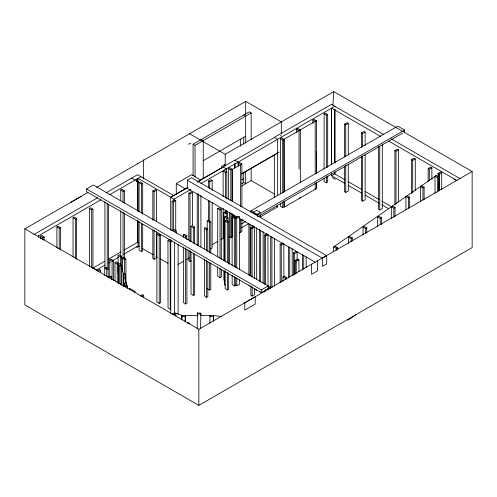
<?xml version="1.0" encoding="UTF-8"?>
<svg xmlns="http://www.w3.org/2000/svg" width="497" height="497" viewBox="0 0 497 497"><rect width="100%" height="100%" fill="white"/><g stroke="black" fill="none" stroke-linecap="round" stroke-linejoin="round"><path stroke-width="0.75" d="M311.582 264.211L311.551 274.332L317.409 270.952L317.44 260.826M129.4 289.204L129.406 288.235L134.88 291.397L134.873 292.366M332.878 105.513L333.785 91.622L472.15 171.502L472.15 247.587L198.843 405.378L24.85 304.928L24.85 228.844L87.901 192.445M181.678 319.447L181.89 315.384L197.688 315.471M185.101 321.994L185.313 315.626L185.313 321.776M197.191 328.529L197.402 312.942L200.825 313.185L200.825 315.489M200.614 328.772L200.825 313.185M209.846 323.224L210.057 315.315L221.413 316.427M213.269 321.161L213.48 315.558L213.48 320.938M355.697 314.818L348.211 320.056L347.291 319.67M438.721 190.767L438.721 176.938L436.173 175.596L333.642 246.922L333.642 251.532M250.879 276.22L250.836 227.843L253.147 226.365L254.427 227.03L254.47 278.475M252.159 276.885L252.116 228.514L254.427 227.03M250.886 286.204L250.892 295.417L252.172 296.082L254.489 294.603L254.483 288.459M435.012 193.24L435.012 176.329L436.173 175.596M420.4 201.155L420.4 186.549L421.562 185.816L424.115 187.158L424.115 199.452M405.925 209.635L405.925 196.57L407.086 195.837L409.634 197.172L409.634 207.932M391.313 218.32L391.313 206.789L392.475 206.056L395.028 207.392L395.028 216.617M437.559 192.271L437.559 177.671L438.721 176.938M422.953 200.185L422.953 187.891L424.115 187.158M377.683 226.247L377.683 217.021L378.844 216.288L381.398 217.63L381.398 224.545M408.472 208.672L408.472 197.912L409.634 197.172M363.077 234.926L363.077 227.241L364.239 226.508L366.786 227.85L366.786 233.223M393.866 217.351L393.866 208.131L395.028 207.392M348.596 243.412L348.596 237.262L349.758 236.529L352.311 237.864L352.311 240.939M380.236 224.514L380.236 218.363L381.398 217.63M365.63 233.192L365.63 228.583L366.786 227.85M351.149 241.679L351.149 238.603L352.311 237.864M336.196 248.258L337.351 247.525L334.804 246.183L333.642 246.922L336.196 248.258L336.196 250.569M172.105 230.589L172.105 201.384L174.466 199.931L175.721 200.614L175.721 230.589M173.36 229.732L173.36 202.068L175.721 200.614M264.329 284.371L264.286 235.23L266.727 233.814L267.945 234.522L267.995 285.968M265.547 284.309L265.504 235.932L267.945 234.522M86.584 188.997L93.442 185.033L268.218 285.943L268.218 288.682L261.36 292.64L86.584 191.736L86.584 188.997L261.36 289.9L268.218 285.943M96.629 187.406L245.692 101.345L281.321 121.914L281.321 133.556M190.867 143.142L188.425 144.267M33.871 234.547L97.536 197.787M106.246 192.761L137.545 174.689L173.602 195.507M193.072 175.733L193.072 144.223L249.196 111.819L251.159 112.949L251.159 139.85M193.072 144.223L195.035 145.354L251.159 112.949M38.449 235.851L100.978 199.751M109.682 194.725L140.962 176.665M137.539 181.672L138.57 182.2L136.016 180.858L136.29 180.697M203.242 160.68L245.692 136.166M189.568 133.749L225.197 154.319L333.785 91.622M176.273 194.364L176.273 183.604L191.668 174.714L201.186 180.212L197.843 182.144M187.344 180.212L191.625 177.74L326.703 255.725L326.703 263.895L322.416 266.367L322.416 258.198L187.344 180.212L187.344 188.382L237.069 217.096M187.723 187.357L170.601 197.241L173.931 199.16L190.736 189.463M197.806 181.535L234.789 160.183L238.119 162.103L238.119 165.942M170.763 197.334L187.562 187.63M197.644 181.815L223.178 167.067L226.352 168.899L226.352 171.974M234.951 160.276L274.481 137.452M187.798 187.941L185.791 189.102L176.273 183.604M200.813 183.642L334.953 106.203L331.623 104.277L274.325 137.358L277.655 139.278L277.655 195.377M223.128 196.619L223.128 171.254L224.352 170.552L226.787 171.962L226.787 198.856M208.498 187.965L208.498 181.045L210.939 179.641L212.157 180.343L212.157 190.332M208.498 181.045L209.722 181.753L212.157 180.343M223.128 171.254L225.57 172.664L226.787 171.962M284.216 191.712L284.011 139.334L281.706 137.849L280.42 138.514L282.725 139.999L316.216 120.74M241.71 173.745L279.302 152.045M241.474 173.975L277.655 153.088M241.915 179.603L243.803 178.516M92.759 268.175L104.792 261.229M108.135 259.297L120.833 251.967M124.175 250.034L137.545 242.319L138.682 242.977M241.741 183.753L243.729 182.604L245.692 183.735L245.692 171.459M241.71 186.033L251.159 180.579L274.617 194.122M96.207 270.132L104.935 265.087M108.296 263.149L110.309 261.987M112.322 260.826L118.367 257.334M123.741 254.234L138.036 245.984L139.365 246.748M250.942 212.151L250.942 210.871L397.755 126.114L404.614 130.071L404.614 131.991M242.008 220.687L243.356 219.91M241.492 223.942L245.512 221.619M250.942 210.871L257.8 214.834L404.614 130.071M258.471 216.369L402.601 133.153M177.963 264.46L183.343 261.36M186.704 259.415L189.388 257.868M212.238 244.673L217.618 241.573M220.979 239.629L223.662 238.082M241.474 227.8L248.842 223.544M260.235 216.965L277.655 206.907L277.655 205.373M331.598 173.453L331.598 175.764L334.953 173.826L334.953 172.291M210.33 249.028L212.157 247.972L212.157 202.627M239.337 232.931L241.896 231.521L241.896 219.22M335.32 179.38L332.195 177.522M24.85 228.844L198.843 329.3L472.15 171.502M322.416 258.198L326.703 255.725M152.846 220.134L152.846 190.929L155.288 189.525L156.505 190.227L156.505 221.737M152.846 190.929L154.064 191.637L156.505 190.227M188.817 240.051L188.817 193.178L191.258 191.767L192.476 192.476L192.476 225.52M188.817 193.178L190.034 193.88L192.476 192.476M152.846 230.123L152.846 258.558L154.064 259.26L156.505 257.856L156.505 231.726M188.817 250.047L188.817 260.801L190.034 261.509L191.258 260.807M293.466 275.114L293.441 252.849L295.895 251.445L297.107 252.153L297.119 259.832M293.441 252.849L294.659 253.557L297.107 252.153M70.444 202.521L81.26 196.396M223.874 260.888L223.874 212.474L225.135 211.797L227.483 213.256L227.483 217.866M223.874 212.474L226.222 213.934L227.483 213.256M344.57 157.089L344.57 124.045L347.13 122.709L348.285 123.449L348.285 154.958M344.57 124.045L345.726 124.784L348.285 123.449M361.406 147.379L361.406 132.78L363.966 131.444L365.127 132.183L365.127 145.248M361.406 132.78L362.562 133.519L365.127 132.183M394.885 204.23L394.885 150.436L397.445 149.1L398.6 149.839L398.6 202.099M394.885 150.436L396.041 151.175L398.6 149.839M344.57 166.315L344.57 191.674L345.726 192.414L348.285 191.078L348.285 164.178M411.559 193.364L411.559 159.549L414.125 158.214L415.281 158.953L415.281 190.457M411.559 159.549L412.721 160.289L415.281 158.953M361.406 156.605L361.406 200.409L362.562 201.148L365.127 199.813L365.127 154.468M428.153 181.486L428.153 168.421L430.713 167.085L431.874 167.824L431.874 179.355M428.153 168.421L429.309 169.16L431.874 167.824M438 176.379L438 173.304L440.559 171.968L441.715 172.707L441.715 189.618M438 173.304L439.155 174.043L441.715 172.707M378.571 146.217L378.571 209.237L379.733 209.976L382.292 208.641L382.292 144.087M120.759 200.726L120.759 189.966L122.045 189.301L124.349 190.78L124.349 203.08M89.367 266.783L89.367 208.38L90.653 207.715L92.958 209.194L92.958 268.368M139.085 211.753L139.085 182.548L140.371 181.883L142.676 183.368L142.676 214.108M120.759 189.966L123.063 191.451L124.349 190.78M73.047 256.887L73.047 217.692L74.326 217.027L76.631 218.512L76.631 259.241M56.888 247.568L56.888 226.818L58.168 226.154L60.472 227.632L60.472 249.923M40.561 238.436L40.561 236.131L41.847 235.466L44.152 236.951L44.152 240.026M139.085 182.548L141.39 184.033L142.676 183.368M89.367 208.38L91.672 209.858L92.958 209.194M73.047 217.692L75.351 219.177L76.631 218.512M56.888 226.818L59.193 228.303L60.472 227.632M40.561 236.131L42.866 237.616L44.152 236.951M324.1 169.048L324.1 113.72L325.38 113.055L327.685 114.54L327.685 167.564M312.899 123.15L312.899 120.075L314.185 119.41L316.49 120.895L316.49 173.149M296.74 132.277L296.74 129.201L298.026 128.537L300.331 130.015L300.331 182.275M324.1 113.72L326.405 115.205L327.685 114.54M312.899 120.075L315.204 121.56L316.49 120.895M296.74 129.201L299.045 130.686L300.331 130.015M238.311 166.147L238.311 163.072L239.597 162.407L241.896 163.892L241.896 206.926M228.514 199.185L228.514 168.446L229.794 167.775L232.099 169.26L232.099 200.769M241.896 163.892L232.292 169.365L232.292 201.645M228.514 168.446L230.819 169.924L232.099 169.26M156.897 234.286L158.176 233.621L160.481 235.106L160.481 302.729L159.202 303.394L156.897 301.915L156.897 234.286L159.202 235.771L159.202 303.394M109.756 276.699L109.756 259.794L111.042 259.13L113.347 260.608L113.347 280.594M118.106 273.157L118.106 255.477L119.392 254.812L121.697 256.297L121.697 269.362M159.202 235.771L160.481 235.106M109.756 259.794L112.061 261.273L113.347 260.608M118.106 255.477L120.411 256.961L121.697 256.297M217.717 256.955L217.717 208.541L219.003 207.876L221.308 209.355L221.308 259.31M176.199 230.757L174.919 231.422L172.614 229.937L173.9 229.272L176.199 230.757L176.199 233.062M217.717 208.541L220.022 210.026L221.308 209.355M104.923 201.869L104.923 267.187L107.228 268.672L108.514 268.007L108.514 204.224M139.085 221.743L139.085 250.177L141.39 251.656L142.676 250.991L142.676 224.097M191.016 241.685L191.016 226.315L192.302 225.65L194.607 227.135L194.607 244.039M191.016 226.315L193.321 227.8L194.607 227.135M207.212 229.434L207.212 220.979L208.498 220.314L210.803 221.799L210.803 253.302M207.212 220.979L209.517 222.463L210.803 221.799M224.514 260.819L224.514 217.015L225.793 216.35L228.098 217.835L228.098 221.681M224.514 217.015L226.812 218.5L228.098 217.835M324.1 178.274L324.1 181.349L326.405 182.828L327.685 182.163L327.685 176.019M299.045 198.309L300.331 197.644M280.42 203.838L280.42 206.143L282.725 207.628L284.011 206.957L284.011 201.583M229.086 236.442L230.819 237.554L232.099 236.889L232.099 213.834M217.717 266.945L217.717 276.164L220.022 277.649L221.308 276.984L221.308 269.299M191.016 251.675L191.016 293.944L193.321 295.423L194.607 294.758L194.607 254.029M207.212 288.608L209.517 290.086L210.803 289.422L210.803 263.292M283.017 281.432L283.017 276.823L284.296 276.158L286.601 277.643L286.601 279.177M283.017 276.823L285.321 278.308L286.601 277.643M268.399 289.428L268.399 287.123L269.685 286.458L271.412 287.57M97.381 270.48L99.307 269.486L100.456 270.225L100.462 272.53M97.884 271.555L100.456 270.225M280.153 282.625L280.115 244.232L282.706 242.909L283.843 243.66L283.88 276.68M280.115 244.232L281.259 244.978L283.843 243.66M235.671 267.305L235.615 217.394L238.231 216.089L239.361 216.847L239.411 269.834M235.615 217.394L236.74 218.152L239.361 216.847M235.69 284.967L236.814 285.725L239.43 284.421L239.424 279.817M122.386 271.263L122.374 258.204L123.697 257.564L125.909 259.092L125.94 282.899M115.006 280.96L114.987 262.528L116.31 261.888L118.522 263.416L118.547 283.383M122.374 258.204L124.585 259.732L125.909 259.092M114.987 262.528L117.199 264.056L118.522 263.416M167.955 240.349L169.278 239.709L171.49 241.238L170.167 241.877L167.955 240.349L168.036 307.935L170.254 309.463L170.167 241.877M183.318 237.193L183.318 234.888L184.642 234.249L186.853 235.777L186.86 239.616M183.318 234.888L185.53 236.417L186.853 235.777M232.074 216.854L233.397 216.207L235.609 217.742L234.286 218.382L232.074 216.854L232.136 266.001M225.129 261.59L225.073 220.885L226.402 220.246L228.614 221.774L228.663 264.013M225.073 220.885L227.291 222.414L228.614 221.774M183.331 247.177L183.399 302.468L185.617 304.002L186.94 303.356L186.872 249.6M232.142 275.22L232.155 284.433L234.373 285.961L235.696 285.321L235.677 277.289M225.141 270.809L225.16 288.471L227.371 290L228.701 289.36L228.676 273.232M107.837 277.283L110.551 276.052L111.614 276.841L111.614 279.91M108.899 278.065L111.614 276.841M123.803 286.458L126.524 285.228L127.586 286.017L127.586 288.322M125.542 286.937L127.586 286.017M139.949 295.821L142.67 294.597L143.732 295.38L143.732 297.684M141.011 296.61L143.732 295.38M172.124 314.179L174.838 312.955L181.89 315.384L181.89 319.993M173.186 314.961L175.901 313.737L175.901 316.042M187.17 323.212L188.531 322.596L189.593 323.385M295.175 274.189L295.162 260.366L297.902 259.148L298.952 259.943L298.964 271.461M295.162 260.366L296.212 261.155L298.952 259.943M104.718 275.655L104.705 267.964L106.091 267.367L108.153 268.964L108.166 277.419M104.705 267.964L106.774 269.56L108.153 268.964M204.36 248.879L204.335 228.142L205.733 227.551L207.752 229.173L207.783 251.445M204.335 228.142L206.354 229.757L207.752 229.173M204.373 258.862L204.422 295.727L206.441 297.343L207.839 296.759L207.796 261.428M118.69 283.818L118.69 263.839L120.398 263.69L123.598 274.301M118.69 263.839L119.205 265.808L120.914 265.659L120.914 284.868M123.281 286.129L123.281 273.835L124.989 273.685L125.505 275.655L125.505 282.569M123.281 273.835L123.796 275.804L125.505 275.655M124.567 283.309L126.275 283.16L126.791 285.129L125.082 285.278L124.567 283.309L124.567 286.384M200.776 315.433L210.057 315.315M197.191 313.93L200.614 314.172M209.846 316.303L213.269 316.546M181.678 316.372L185.101 316.614M250.836 227.843L252.116 228.514M435.012 176.329L437.559 177.671M420.4 186.549L422.953 187.891M405.925 196.57L408.472 197.912M391.313 206.789L393.866 208.131M377.683 217.021L380.236 218.363M363.077 227.241L365.63 228.583M348.596 237.262L351.149 238.603M136.016 180.858L138.57 182.2M172.105 201.384L173.36 202.068M334.773 106.302L383.727 134.569M391.108 138.825L460.185 178.709M331.623 108.122L331.623 164.985L331.598 108.135L380.559 136.402M388.604 141.049L457.01 180.541M453.829 178.982L456.364 180.448M280.606 135.414L281.339 135.836M243.741 114.981L245.692 116.105L245.692 143.074M344.831 179.74L334.773 173.931L334.773 171.627M348.186 181.672L361.599 189.419M364.953 191.351L379.037 199.483M381.721 201.037L391.779 206.839M331.598 175.764L344.346 183.12M348.366 185.443L361.779 193.184M365.133 195.122L379.217 203.254M381.901 204.801L388.604 208.672M201.285 139.489L203.242 140.62L203.242 178.324M276.32 206.137L277.655 206.907M239.088 218.258L315.023 262.099M264.286 235.23L265.504 235.932M136.501 179.237L137.663 179.908M131.717 178.056L135.134 180.032M254.234 288.863L256.676 290.273M142.695 248.674L153.356 254.824M156.021 256.365L157.35 257.135M160.015 258.67L168.011 263.286M136.501 246.866L137.663 247.537M225.048 280.83L223.874 280.103L223.874 270.877M248.879 285.197L250.053 285.93M56.67 247.506L57.826 248.245M40.474 238.113L41.636 238.852M238.311 163.072L240.616 164.557L240.616 206.827M268.399 287.123L270.703 288.608M225.663 285.384L224.514 284.644L224.514 270.809M121.336 257.962L122.492 258.701M94.324 268.417L96.629 269.902M259.341 291.348L260.459 292.112M174.838 312.955L175.901 313.737M124.492 277.258L126.275 283.16M316.34 151.548L316.427 173.118M316.465 182.356L316.49 188.518L284.278 207.119L284.253 200.956M296.212 261.155L296.224 273.443M294.659 253.557L294.678 274.288M281.259 244.978L281.296 281.842M267.995 288.272L267.995 289.807M265.553 289.683L265.553 291.217M264.336 290.515L264.336 292.05M252.165 286.868L252.172 296.082M236.74 218.152L236.796 268.063M236.802 278.047L236.814 285.725M234.286 218.382L234.348 266.765M234.36 276.748L234.373 285.961M227.291 222.414L227.34 262.354M227.353 272.337L227.371 290M206.354 229.757L206.379 250.494M206.392 260.478L206.441 297.343M185.53 236.417L185.53 237.951M185.543 247.935L185.617 304.002M124.585 259.732L124.604 274.325M117.199 264.056L117.224 282.489M106.774 269.56L106.78 276.481M439.155 174.043L439.155 190.954M439.044 174.112L439.044 190.245M429.309 169.16L429.309 180.691M412.721 160.289L412.721 192.563M396.041 151.175L396.041 204.205M379.733 146.193L379.733 209.976M362.562 133.519L362.562 146.584M362.562 155.803L362.562 201.148M345.726 124.784L345.726 156.294M345.726 165.513L345.726 192.414M337.351 247.525L337.351 249.829M334.953 109.272L334.953 163.066M334.773 109.377L334.773 162.401M326.405 115.205L326.405 167.458M326.405 176.683L326.405 182.828M316.49 182.374L316.49 188.518L315.204 189.183L315.204 183.039M315.204 121.56L315.204 173.813M306.171 256.918L306.171 267.678M303.729 255.253L303.729 269.088M302.511 254.551L302.511 269.921M299.045 130.686L299.045 169.11M292.174 248.693L292.174 275.587M289.732 247.028L289.732 276.997M288.515 247.09L288.515 277.829M285.321 278.308L285.321 279.842M284.011 139.334L284.011 192.358M282.725 139.999L282.725 193.022M282.725 202.248L282.725 207.628M280.42 138.514L280.42 193.849M274.375 238.56L274.375 286.204M274.325 155.033L274.325 197.303M271.934 236.895L271.934 287.614M270.716 236.187L270.716 287.676M263.093 231.652L263.093 283.135M261.36 289.9L261.36 292.64M260.459 230.627L260.459 282.116M260.335 214.679L260.335 217.773M259.341 229.098L259.341 281.358M257.8 214.834L257.8 216.754M256.676 227.626L256.676 279.444M253.016 225.508L253.016 227.054M252.582 225.402L252.582 227.707M251.159 168.284L251.159 180.579M250.053 224.451L250.053 275.941M248.879 223.718L248.879 275.208M245.692 101.345L245.692 114.54M243.729 137.259L243.729 144.18M243.729 171.844L243.729 182.604M240.654 139.21L240.654 146.193M240.616 219.121L240.616 232.192M234.951 163.339L234.951 167.943M234.951 215.568L234.951 217.872M234.789 164.022L234.789 167.868M233.795 214.822L233.795 217.127M232.292 213.94L232.292 237.001M230.819 169.924L230.819 200.664M230.819 212.958L230.819 237.554M229.508 212.66L229.508 264.149M226.849 210.858L226.849 213.163M226.812 218.5L226.812 220.805M226.222 213.934L226.222 217.009M225.75 210.094L225.75 212.399M225.57 172.664L225.57 197.259M225.57 210.324L225.57 211.859M225.197 154.319L225.197 165.961M224.855 165.911L224.855 164.37L221.681 166.203L221.681 168.508M223.128 208.144L223.128 238.883M220.022 210.026L220.022 258.44M220.022 268.43L220.022 277.649M209.722 181.753L209.722 188.667M209.722 200.962L209.722 221.712M209.517 222.463L209.517 252.433M209.517 262.422L209.517 290.086M208.498 200.26L208.498 221.01M200.918 195.52L200.918 247.009M198.843 329.3L198.843 405.378M198.353 193.774L198.353 246.034M197.402 312.942L197.402 316.017M197.197 193.805L197.197 245.288M195.035 145.354L195.035 176.864M193.321 227.8L193.321 243.17M193.321 253.159L193.321 295.423M190.034 193.88L190.034 241.53M190.034 250.749L190.034 261.509M178.1 244.325L178.1 314.085M174.441 242.561L174.441 313.098M173.931 199.16L173.931 200.701M170.775 240.449L170.775 313.309M170.676 230.241L170.676 197.197L138.036 178.355L138.036 211.399M170.676 239.467L170.601 241.045M154.064 191.637L154.064 220.072M154.064 230.061L154.064 259.26M143.447 159.81L143.447 179.007M141.39 184.033L141.39 213.232M141.39 223.228L141.39 251.656M138.036 220.618L138.036 245.984M137.588 163.19L137.588 163.755M137.545 178.535L137.545 210.809M137.545 220.798L137.545 242.319M124.349 213.07L124.349 258.409M123.796 275.804L123.796 286.564M123.063 191.451L123.063 202.204M123.063 212.194L123.063 258.303M121.815 268.399L121.815 285.303M120.759 210.716L120.759 256.054M120.411 256.961L120.411 264.646M119.205 265.808L119.205 283.483M112.061 261.273L112.061 279.718M107.228 203.348L107.228 268.672M91.672 209.858L91.672 267.498M75.351 219.177L75.351 258.372M59.193 228.303L59.193 249.047M42.866 237.616L42.866 239.921M38.691 235.708L38.691 237.249M244.816 302.754L244.717 310.091L255.154 304.183L255.253 296.846L244.816 302.754M256.676 210.25L253.016 212.362L256.676 214.474L260.335 212.362L256.676 210.25"/></g></svg>
